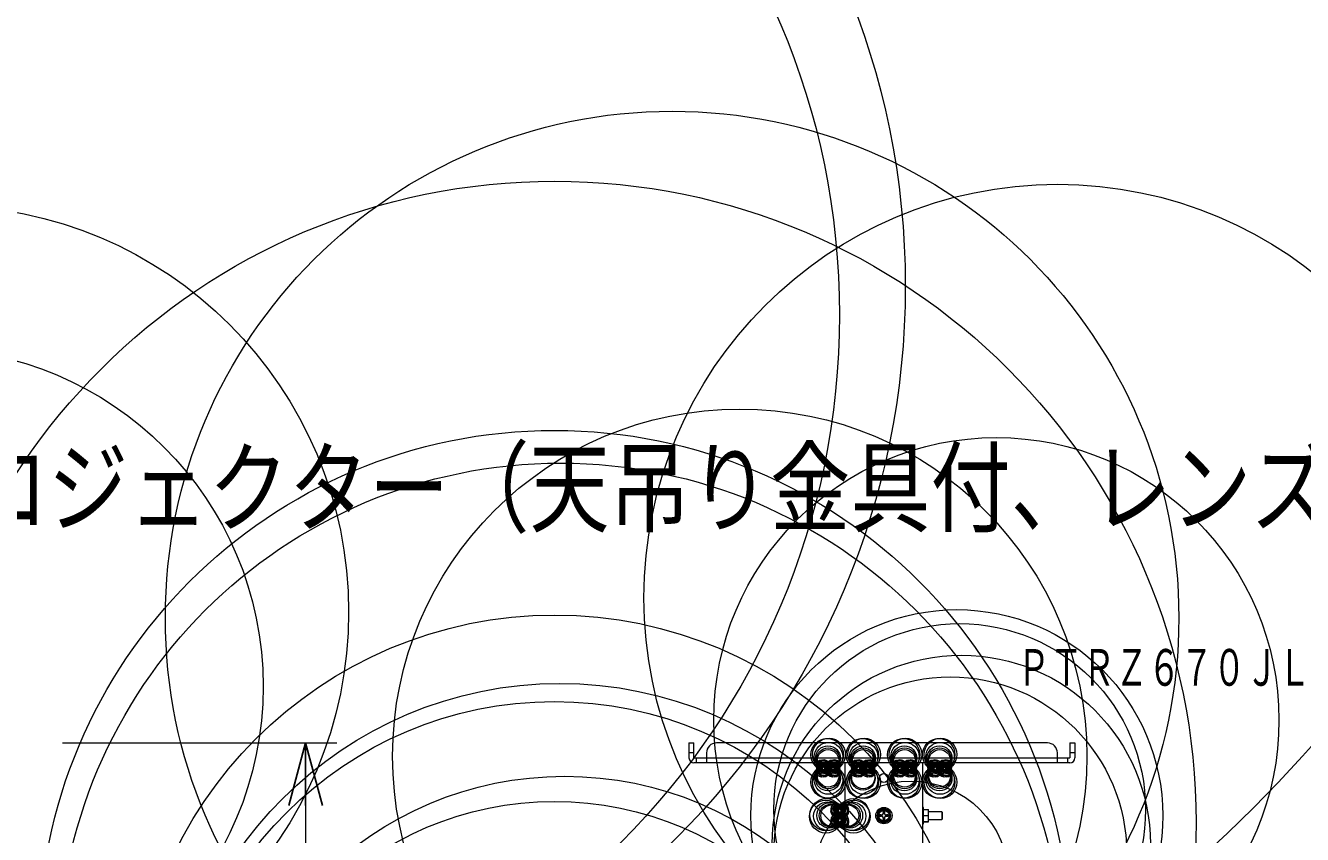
# Model space of a CAD drawing. Units: millimetres, scale not verified. Extents: x -82 to 97, y -147 to 195.
# Drawn here: x -14 to 37, y 41 to 73.3 of the extents above; entities that cross this region are included whole.
import ezdxf
from ezdxf.enums import TextEntityAlignment as Align

# ---------------------------------------------------------------- set-up
doc = ezdxf.new("R2010")
doc.units = ezdxf.units.MM
doc.header["$LTSCALE"] = 0.125
for name, color, linetype in [('0-0_0', 7, 'Continuous'), ('0-1_MOJI1', 7, 'Continuous'), ('0-3_TOUROKU', 7, 'Continuous')]:
    doc.layers.add(name, color=color, linetype=linetype)
doc.layers.add('0-4_SUNPO', color=3, linetype='Continuous', lineweight=18)
doc.layers.add('0-5_GAIKEI', color=1, linetype='Continuous', lineweight=18)
doc.styles.add('ＭＳ ゴシック', font='')
doc.styles.get('ＭＳ ゴシック').set_extended_font_data('MS Gothic')

# ---------------------------------------------------------------- blocks, each defined once
blk = doc.blocks.new('_Open30')
at = {"layer": '0-0_0'}
blk.add_line((0, 0), (-1, 0), dxfattribs=at)
blk.add_lwpolyline([(-1, 0.26795), (0, 0), (-1, -0.26795)], dxfattribs=at)
blk = doc.blocks.new('D2')
at = {"layer": '0-4_SUNPO'}
for p, q in [((180.9869, 106.158), (191.9273, 106.158)), ((190.6773, 103.658), (190.6773, 75.3578))]:
    blk.add_line(p, q, dxfattribs=at)
at = {"layer": '0-4_SUNPO', "xscale": 2.5, "yscale": 2.5, "rotation": 90}
blk.add_blockref('_Open30', (190.6773, 106.158), dxfattribs=at)

msp = doc.modelspace()

# ---------------------------------------------------------------- linework, layer by layer
at = {"layer": '0-5_GAIKEI', "color": 7}
for p, q in [((12.4755, 44.6584), (12.4755, 44.0584)), ((12.4755, 44.6584), (12.6755, 44.6584)), ((12.6755, 44.0584), (12.6755, 44.6584)), ((26.7755, 44.6584), (13.5755, 44.6584)), ((27.6755, 44.6584), (27.8755, 44.6584)), ((27.6755, 44.6584), (27.6755, 44.0584)), ((27.8755, 44.6584), (27.8755, 44.0584)), ((12.6755, 44.0584), (27.6755, 44.0584)), ((27.6755, 43.8584), (12.6755, 43.8584)), ((13.1755, 44.2584), (13.1755, 43.8584)), ((17.7005, 43.8584), (17.7005, 43.8084)), ((18.3505, 43.8084), (18.3505, 43.8584)), ((18.7055, 39.7584), (18.7055, 43.8584)), ((19.1005, 43.8584), (19.1005, 43.8084)), ((19.7505, 43.8084), (19.7505, 43.8584)), ((20.7505, 43.8584), (20.7505, 43.8084)), ((21.4005, 43.8084), (21.4005, 43.8584)), ((21.7955, 43.8584), (21.7955, 39.7584)), ((22.1505, 43.8584), (22.1505, 43.8084)), ((22.8005, 43.8084), (22.8005, 43.8584)), ((27.1755, 43.8584), (27.1755, 44.2584)), ((18.3505, 43.8084), (17.7005, 43.8084)), ((17.7755, 43.7434), (17.7368, 43.721)), ((17.7368, 43.721), (17.7368, 43.5657)), ((17.7368, 43.5657), (17.7755, 43.5434)), ((17.7516, 43.8009), (17.7516, 43.7509)), ((18.3005, 43.8009), (17.7516, 43.8009)), ((18.3005, 43.7509), (17.7516, 43.7509)), ((17.7755, 43.7434), (18.2755, 43.7434)), ((18.2755, 43.5434), (17.7755, 43.5434)), ((18.3141, 43.721), (18.2755, 43.7434)), ((18.2755, 43.5434), (18.3141, 43.5657)), ((18.3005, 43.7509), (18.3005, 43.8009)), ((18.3141, 43.721), (18.3141, 43.5657)), ((19.7505, 43.8084), (19.1005, 43.8084)), ((19.1755, 43.7434), (19.1368, 43.721)), ((19.1368, 43.721), (19.1368, 43.5657)), ((19.1368, 43.5657), (19.1755, 43.5434)), ((19.1516, 43.8009), (19.1516, 43.7509)), ((19.7005, 43.8009), (19.1516, 43.8009)), ((19.7005, 43.7509), (19.1516, 43.7509)), ((19.1755, 43.7434), (19.6755, 43.7434)), ((19.6755, 43.5434), (19.1755, 43.5434)), ((19.7141, 43.721), (19.6755, 43.7434)), ((19.6755, 43.5434), (19.7141, 43.5657)), ((19.7005, 43.7509), (19.7005, 43.8009)), ((19.7141, 43.721), (19.7141, 43.5657)), ((21.4005, 43.8084), (20.7505, 43.8084)), ((20.8255, 43.7434), (20.7868, 43.721)), ((20.7868, 43.721), (20.7868, 43.5657)), ((20.7868, 43.5657), (20.8255, 43.5434)), ((20.8016, 43.8009), (20.8016, 43.7509)), ((21.3505, 43.8009), (20.8016, 43.8009)), ((21.3505, 43.7509), (20.8016, 43.7509)), ((20.8255, 43.7434), (21.3255, 43.7434)), ((21.3255, 43.5434), (20.8255, 43.5434)), ((21.3641, 43.721), (21.3255, 43.7434)), ((21.3255, 43.5434), (21.3641, 43.5657)), ((21.3505, 43.7509), (21.3505, 43.8009)), ((21.3641, 43.721), (21.3641, 43.5657)), ((22.8005, 43.8084), (22.1505, 43.8084)), ((22.2255, 43.7434), (22.1868, 43.721)), ((22.1868, 43.721), (22.1868, 43.5657)), ((22.1868, 43.5657), (22.2255, 43.5434)), ((22.2016, 43.8009), (22.2016, 43.7509)), ((22.7505, 43.8009), (22.2016, 43.8009)), ((22.7505, 43.7509), (22.2016, 43.7509)), ((22.2255, 43.7434), (22.7255, 43.7434)), ((22.7255, 43.5434), (22.2255, 43.5434)), ((22.7641, 43.721), (22.7255, 43.7434)), ((22.7255, 43.5434), (22.7641, 43.5657)), ((22.7505, 43.7509), (22.7505, 43.8009)), ((22.7641, 43.721), (22.7641, 43.5657)), ((18.4128, 42.047), (18.3905, 42.0084)), ((18.3905, 41.5084), (18.3905, 42.0084)), ((18.5681, 42.047), (18.4128, 42.047)), ((18.5905, 42.0084), (18.5681, 42.047)), ((18.5905, 42.0084), (18.5905, 41.5084)), ((18.648, 42.0334), (18.598, 42.0334)), ((18.598, 41.4845), (18.598, 42.0334)), ((18.648, 41.4845), (18.648, 42.0334)), ((18.7055, 42.0834), (18.6555, 42.0834)), ((18.6555, 41.4334), (18.6555, 42.0834)), ((21.8355, 42.0834), (21.7955, 42.0834)), ((21.8355, 41.4334), (21.8355, 42.0834)), ((21.8355, 42.0084), (22.0355, 42.0084)), ((22.0355, 41.5083), (22.0355, 42.0084)), ((22.5655, 41.9084), (22.0355, 41.9084)), ((22.5905, 41.8834), (22.5655, 41.9084)), ((22.5905, 41.6334), (22.5905, 41.8834)), ((18.3905, 41.5084), (18.4128, 41.4697)), ((18.5681, 41.4697), (18.4128, 41.4697)), ((18.5681, 41.4697), (18.5905, 41.5084)), ((18.648, 41.4845), (18.598, 41.4845)), ((18.6555, 41.4334), (18.7055, 41.4334)), ((21.7955, 41.4334), (21.8355, 41.4334)), ((21.8355, 41.5084), (22.0355, 41.5084)), ((22.0355, 41.5083), (21.8355, 41.5083)), ((22.0355, 41.6084), (22.5655, 41.6084)), ((22.5655, 41.6084), (22.5905, 41.6334))]:
    msp.add_line(p, q, dxfattribs=at)
at = {"layer": '0-5_GAIKEI'}
for p, q in [((12.6755, 44.2584), (12.4755, 44.2584)), ((12.7755, 43.8584), (12.7755, 44.0584)), ((27.5755, 44.0584), (27.5755, 43.8584)), ((27.8755, 44.2584), (27.6755, 44.2584)), ((17.8755, 43.8084), (17.8755, 43.8009)), ((17.8755, 43.7509), (17.8755, 43.7434)), ((17.8811, 43.721), (17.8811, 43.5657)), ((18.1698, 43.721), (18.1698, 43.5657)), ((18.1755, 43.8009), (18.1755, 43.8084)), ((18.1755, 43.7434), (18.1755, 43.7509)), ((19.2755, 43.8084), (19.2755, 43.8009)), ((19.2755, 43.7509), (19.2755, 43.7434)), ((19.2811, 43.721), (19.2811, 43.5657)), ((19.5698, 43.721), (19.5698, 43.5657)), ((19.5755, 43.8009), (19.5755, 43.8084)), ((19.5755, 43.7434), (19.5755, 43.7509)), ((20.9255, 43.8084), (20.9255, 43.8009)), ((20.9255, 43.7509), (20.9255, 43.7434)), ((20.9311, 43.721), (20.9311, 43.5657)), ((21.2198, 43.721), (21.2198, 43.5657)), ((21.2255, 43.8009), (21.2255, 43.8084)), ((21.2255, 43.7434), (21.2255, 43.7509)), ((22.3255, 43.8084), (22.3255, 43.8009)), ((22.3255, 43.7509), (22.3255, 43.7434)), ((22.3311, 43.721), (22.3311, 43.5657)), ((22.6198, 43.721), (22.6198, 43.5657)), ((22.6255, 43.8009), (22.6255, 43.8084)), ((22.6255, 43.7434), (22.6255, 43.7509)), ((18.5681, 41.9027), (18.4128, 41.9027)), ((18.598, 41.9084), (18.5905, 41.9084)), ((18.6555, 41.9084), (18.648, 41.9084)), ((20.2505, 42.047), (20.0005, 41.9027)), ((20.0005, 41.9027), (20.0005, 41.614)), ((20.1455, 41.7834), (20.0755, 41.7834)), ((20.0755, 41.7834), (20.0755, 41.7334)), ((20.079, 41.7798), (20.0755, 41.7834)), ((20.1455, 41.7786), (20.1455, 41.7834)), ((20.229, 41.9298), (20.2255, 41.9334)), ((20.2255, 41.9334), (20.2255, 41.8634)), ((20.2755, 41.9334), (20.2255, 41.9334)), ((20.2302, 41.8634), (20.2255, 41.8634)), ((20.5005, 41.9027), (20.2505, 42.047)), ((20.2707, 41.8634), (20.2755, 41.8634)), ((20.2719, 41.9298), (20.2755, 41.9334)), ((20.2755, 41.8634), (20.2755, 41.9334)), ((20.4255, 41.7834), (20.3555, 41.7834)), ((20.3555, 41.7786), (20.3555, 41.7834)), ((20.4219, 41.7798), (20.4255, 41.7834)), ((20.4255, 41.7334), (20.4255, 41.7834)), ((20.5005, 41.614), (20.5005, 41.9027)), ((22.5655, 41.9084), (22.5655, 41.6084)), ((18.5681, 41.614), (18.4128, 41.614)), ((18.5905, 41.6084), (18.598, 41.6084)), ((18.648, 41.6084), (18.6555, 41.6084)), ((20.0005, 41.614), (20.2505, 41.4697)), ((20.079, 41.7369), (20.0755, 41.7334)), ((20.0755, 41.7334), (20.1455, 41.7334)), ((20.1455, 41.7381), (20.1455, 41.7334)), ((20.2302, 41.6534), (20.2255, 41.6534)), ((20.2255, 41.6534), (20.2255, 41.5834)), ((20.229, 41.5869), (20.2255, 41.5834)), ((20.2255, 41.5834), (20.2755, 41.5834)), ((20.2505, 41.4697), (20.5005, 41.614)), ((20.2707, 41.6534), (20.2755, 41.6534)), ((20.2719, 41.5869), (20.2755, 41.5834)), ((20.2755, 41.5834), (20.2755, 41.6534)), ((20.3555, 41.7381), (20.3555, 41.7334)), ((20.3555, 41.7334), (20.4255, 41.7334)), ((20.4219, 41.7369), (20.4255, 41.7334)), ((21.8355, 41.7583), (22.0355, 41.7583))]:
    msp.add_line(p, q, dxfattribs=at)
for centre, radius in [((7.1453, 105.2484), 89.5875), ((-7.1794, 84.2148), 59.6214), ((7.0796, 74.478), 58.7413), ((-10.0029, 62.8838), 31.1097), ((7.0895, 54.4613), 38.6487), ((-11.2681, 61.7333), 29.7486), ((11.8018, 49.6446), 20.2158), ((7.1148, 41.4794), 25.5906), ((27.1778, 50.4495), 16.4978), ((-17.3189, 49.8808), 16.2164), ((-17.9941, 46.9154), 13.4835), ((14.5028, 44.1305), 13.8489), ((7.11, 36.5472), 20.5824), ((24.7391, 45.5699), 11.2722), ((7.3502, 35.7795), 20.0418), ((23.162, 41.7592), 8.2167), ((7.117, 32.9003), 16.8593), ((23.2748, 42.0045), 7.4131), ((23.342, 40.6171), 7.543), ((7.3226, 31.4228), 15.609), ((22.9015, 40.2564), 7.0359), ((7.1, 31.2116), 15.0949), ((17.9898, 44.1871), 0.6469), ((18.0628, 44.1933), 0.6533), ((19.3898, 44.1871), 0.6469), ((19.4628, 44.1933), 0.6533), ((21.0398, 44.1871), 0.6469), ((21.1128, 44.1933), 0.6533), ((22.4398, 44.1871), 0.6469), ((22.5128, 44.1933), 0.6533), ((18.0434, 44.1099), 0.5677), ((18.0195, 44.0425), 0.4993), ((18.0271, 44.0016), 0.4583), ((18.0253, 43.9681), 0.4248), ((19.4434, 44.1099), 0.5677), ((19.4195, 44.0425), 0.4993), ((19.4271, 44.0016), 0.4583), ((19.4253, 43.9681), 0.4248), ((21.0934, 44.1099), 0.5677), ((21.0695, 44.0425), 0.4993), ((21.0771, 44.0016), 0.4583), ((21.0753, 43.9681), 0.4248), ((22.4934, 44.1099), 0.5677), ((22.4695, 44.0425), 0.4993), ((22.4771, 44.0016), 0.4583), ((22.4753, 43.9681), 0.4248), ((17.7678, 43.7615), 0.2262), ((17.8517, 43.7645), 0.2296), ((17.7937, 43.7079), 0.1667), ((17.8399, 43.7421), 0.2043), ((17.8253, 43.7101), 0.1692), ((17.8149, 43.6811), 0.1384), ((18.2009, 43.7615), 0.2262), ((18.2847, 43.7645), 0.2296), ((18.2267, 43.7079), 0.1667), ((18.2729, 43.7421), 0.2043), ((18.2583, 43.7101), 0.1692), ((18.2479, 43.6811), 0.1384), ((19.1678, 43.7615), 0.2262), ((19.2517, 43.7645), 0.2296), ((19.1937, 43.7079), 0.1667), ((19.2399, 43.7421), 0.2043), ((19.2253, 43.7101), 0.1692), ((19.2149, 43.6811), 0.1384), ((19.6009, 43.7615), 0.2262), ((19.6847, 43.7645), 0.2296), ((19.6267, 43.7079), 0.1667), ((19.6729, 43.7421), 0.2043), ((19.6583, 43.7101), 0.1692), ((19.6479, 43.6811), 0.1384), ((20.8178, 43.7615), 0.2262), ((20.9017, 43.7645), 0.2296), ((20.8437, 43.7079), 0.1667), ((20.8899, 43.7421), 0.2043), ((20.8753, 43.7101), 0.1692), ((20.8649, 43.6811), 0.1384), ((21.2509, 43.7615), 0.2262), ((21.3347, 43.7645), 0.2296), ((21.2767, 43.7079), 0.1667), ((21.3229, 43.7421), 0.2043), ((21.3083, 43.7101), 0.1692), ((21.2979, 43.6811), 0.1384), ((22.2178, 43.7615), 0.2262), ((22.3017, 43.7645), 0.2296), ((22.2437, 43.7079), 0.1667), ((22.2899, 43.7421), 0.2043), ((22.2753, 43.7101), 0.1692), ((22.2649, 43.6811), 0.1384), ((22.6509, 43.7615), 0.2262), ((22.7347, 43.7645), 0.2296), ((22.6767, 43.7079), 0.1667), ((22.7229, 43.7421), 0.2043), ((22.7083, 43.7101), 0.1692), ((22.6979, 43.6811), 0.1384), ((7.5213, 29.4949), 13.833), ((17.9898, 43.0996), 0.6469), ((18.0628, 43.0935), 0.6533), ((18.0434, 43.1769), 0.5677), ((18.0195, 43.2442), 0.4993), ((17.7678, 43.5252), 0.2262), ((18.0271, 43.2851), 0.4583), ((18.0253, 43.3186), 0.4248), ((17.8517, 43.5222), 0.2296), ((17.7937, 43.5788), 0.1667), ((17.8399, 43.5446), 0.2043), ((17.8253, 43.5766), 0.1692), ((17.8149, 43.6056), 0.1384), ((17.8057, 43.6713), 0.1282), ((17.8057, 43.6154), 0.1282), ((17.8093, 43.6546), 0.1112), ((17.8093, 43.6321), 0.1112), ((17.8088, 43.6529), 0.1095), ((17.8088, 43.6338), 0.1095), ((18.2009, 43.5252), 0.2262), ((18.2847, 43.5222), 0.2296), ((18.2267, 43.5788), 0.1667), ((18.2729, 43.5446), 0.2043), ((18.2583, 43.5766), 0.1692), ((18.2479, 43.6056), 0.1384), ((18.2387, 43.6713), 0.1282), ((18.2387, 43.6154), 0.1282), ((18.2423, 43.6546), 0.1112), ((18.2423, 43.6321), 0.1112), ((18.2418, 43.6529), 0.1095), ((18.2418, 43.6338), 0.1095), ((19.3898, 43.0996), 0.6469), ((19.4628, 43.0935), 0.6533), ((19.4434, 43.1769), 0.5677), ((19.422, 43.259), 0.4843), ((19.1678, 43.5252), 0.2262), ((19.4271, 43.2851), 0.4583), ((19.2517, 43.5222), 0.2296), ((19.1937, 43.5788), 0.1667), ((19.2399, 43.5446), 0.2043), ((19.2253, 43.5766), 0.1692), ((19.2149, 43.6056), 0.1384), ((19.2057, 43.6713), 0.1282), ((19.2075, 43.6219), 0.1215), ((19.2093, 43.6546), 0.1112), ((19.2093, 43.6321), 0.1112), ((19.2088, 43.6529), 0.1095), ((19.6009, 43.5252), 0.2262), ((19.6847, 43.5222), 0.2296), ((19.6267, 43.5788), 0.1667), ((19.6729, 43.5446), 0.2043), ((19.6583, 43.5766), 0.1692), ((19.6479, 43.6056), 0.1384), ((19.6387, 43.6713), 0.1282), ((19.6387, 43.6154), 0.1282), ((19.6423, 43.6546), 0.1112), ((19.6423, 43.6321), 0.1112), ((19.6418, 43.6529), 0.1095), ((19.6418, 43.6338), 0.1095), ((20.2505, 43.2584), 0.175), ((21.0398, 43.0996), 0.6469), ((21.1128, 43.0935), 0.6533), ((21.0934, 43.1769), 0.5677), ((21.0695, 43.2442), 0.4993), ((20.8178, 43.5252), 0.2262), ((21.0771, 43.2851), 0.4583), ((21.0753, 43.3186), 0.4248), ((20.9017, 43.5222), 0.2296), ((20.8437, 43.5788), 0.1667), ((20.8899, 43.5446), 0.2043), ((20.8753, 43.5766), 0.1692), ((20.8649, 43.6056), 0.1384), ((20.8557, 43.6713), 0.1282), ((20.8557, 43.6154), 0.1282), ((20.8593, 43.6546), 0.1112), ((20.8593, 43.6321), 0.1112), ((20.8588, 43.6529), 0.1095), ((20.8588, 43.6338), 0.1095), ((21.2509, 43.5252), 0.2262), ((21.3347, 43.5222), 0.2296), ((21.2767, 43.5788), 0.1667), ((21.3229, 43.5446), 0.2043), ((21.3083, 43.5766), 0.1692), ((21.2979, 43.6056), 0.1384), ((21.2887, 43.6713), 0.1282), ((21.2887, 43.6154), 0.1282), ((21.2923, 43.6546), 0.1112), ((21.2923, 43.6321), 0.1112), ((21.2918, 43.6529), 0.1095), ((21.2918, 43.6338), 0.1095), ((22.4398, 43.0996), 0.6469), ((22.5128, 43.0935), 0.6533), ((22.4934, 43.1769), 0.5677), ((22.4695, 43.2442), 0.4993), ((22.2178, 43.5252), 0.2262), ((22.4771, 43.2851), 0.4583), ((22.4753, 43.3186), 0.4248), ((22.3017, 43.5222), 0.2296), ((22.2437, 43.5788), 0.1667), ((22.2899, 43.5446), 0.2043), ((22.2753, 43.5766), 0.1692), ((22.2649, 43.6056), 0.1384), ((22.2557, 43.6713), 0.1282), ((22.2557, 43.6154), 0.1282), ((22.2593, 43.6546), 0.1112), ((22.2593, 43.6321), 0.1112), ((22.2588, 43.6529), 0.1095), ((22.2588, 43.6338), 0.1095), ((22.6509, 43.5252), 0.2262), ((22.7347, 43.5222), 0.2296), ((22.6767, 43.5788), 0.1667), ((22.7229, 43.5446), 0.2043), ((22.7083, 43.5766), 0.1692), ((22.6979, 43.6056), 0.1384), ((22.6887, 43.6713), 0.1282), ((22.6887, 43.6154), 0.1282), ((22.6923, 43.6546), 0.1112), ((22.6923, 43.6321), 0.1112), ((22.6918, 43.6529), 0.1095), ((22.6918, 43.6338), 0.1095), ((21.3417, 39.2597), 3.8775), ((7.1086, 29.2575), 13.0646), ((17.9382, 41.7203), 0.6558), ((17.9486, 41.7934), 0.645), ((18.0191, 41.7393), 0.5727), ((19.0428, 41.7203), 0.6558), ((19.0323, 41.7934), 0.645), ((18.9618, 41.7393), 0.5727), ((18.0835, 41.7655), 0.5072), ((18.1303, 41.7567), 0.4602), ((18.1629, 41.7587), 0.4275), ((18.3693, 41.9321), 0.2296), ((18.3723, 42.016), 0.2262), ((18.3723, 41.583), 0.2262), ((18.3917, 41.9439), 0.2043), ((18.4237, 41.9585), 0.1692), ((18.4259, 41.9901), 0.1667), ((18.4527, 41.969), 0.1384), ((18.4625, 41.9781), 0.1282), ((18.4792, 41.9745), 0.1112), ((18.4809, 41.975), 0.1095), ((18.6116, 41.9321), 0.2296), ((18.6086, 42.016), 0.2262), ((18.6086, 41.583), 0.2262), ((18.5892, 41.9439), 0.2043), ((18.5572, 41.9585), 0.1692), ((18.555, 41.9901), 0.1667), ((18.5282, 41.969), 0.1384), ((18.8974, 41.7655), 0.5072), ((18.5184, 41.9781), 0.1282), ((18.8506, 41.7567), 0.4602), ((18.818, 41.7587), 0.4275), ((18.5017, 41.9745), 0.1112), ((18.5, 41.975), 0.1095), ((20.2505, 41.7584), 0.325), ((20.2505, 41.7584), 0.25), ((20.2505, 41.7584), 0.2125), ((20.2505, 41.7584), 0.2094), ((18.3693, 41.4991), 0.2296), ((18.3917, 41.5109), 0.2043), ((18.4237, 41.5255), 0.1692), ((18.4259, 41.5571), 0.1667), ((18.4527, 41.5359), 0.1384), ((18.4625, 41.5451), 0.1282), ((18.4792, 41.5415), 0.1112), ((18.4809, 41.542), 0.1095), ((18.6116, 41.4991), 0.2296), ((18.5892, 41.5109), 0.2043), ((18.5572, 41.5255), 0.1692), ((18.555, 41.5571), 0.1667), ((18.5282, 41.5359), 0.1384), ((18.5184, 41.5451), 0.1282), ((18.5017, 41.5415), 0.1112), ((18.5, 41.542), 0.1095)]:
    msp.add_circle(centre, radius, dxfattribs=at)
at = {"layer": '0-5_GAIKEI', "color": 7}
for centre, radius, start, end in [((13.5755, 44.2584), 0.4, 90, 180), ((26.7755, 44.2584), 0.4, 0, 90), ((12.6755, 44.0584), 0.2, 180, 270), ((27.6755, 44.0584), 0.2, 270, 0)]:
    msp.add_arc(centre, radius, start, end, dxfattribs=at)
at = {"layer": '0-5_GAIKEI'}
for centre, radius, start, end in [((20.2505, 41.7584), 0.275, 155.38001, 204.61999), ((20.2505, 41.7584), 0.275, 95.38002, 144.61998), ((11.18, 41.7584), 8.899, 359.86168, 0.13832), ((27.3546, 424.8614), 383.1507, 268.91195, 268.92189), ((20.147, 41.8631), 0.0845, 268.93776, 284.41704), ((20.1455, 41.8634), 0.08, 270, 0), ((20.2505, 41.7584), 0.0855, 164.48357, 195.51643), ((20.1474, 41.8615), 0.0828, 284.47367, 345.52633), ((20.1458, 41.8618), 0.0845, 345.57847, 1.06673), ((20.2505, 41.7584), 0.0855, 74.48357, 105.51643), ((20.2505, 50.8289), 8.899, 269.86168, 270.13832), ((-362.8526, 34.6542), 383.1507, 1.07811, 1.08805), ((403.3535, 34.6542), 383.1507, 178.91195, 178.92189), ((20.3552, 41.8618), 0.0845, 178.93776, 194.41704), ((20.3536, 41.8615), 0.0828, 194.47367, 255.52633), ((20.3555, 41.8634), 0.08, 180, 270), ((20.2505, 41.7584), 0.275, 35.38003, 84.61997), ((20.2505, 41.7584), 0.0855, 344.48357, 15.51643), ((20.3539, 41.863), 0.0845, 255.57847, 271.06673), ((13.1463, 424.8614), 383.1507, 271.07811, 271.08805), ((29.321, 41.7584), 8.899, 179.86168, 180.13832), ((20.2505, 41.7584), 0.275, 335.38004, 24.61996), ((20.2505, 41.7584), 0.275, 215.38002, 264.78409), ((27.3546, -341.3447), 383.1507, 91.07811, 91.08805), ((20.147, 41.6537), 0.0845, 75.57847, 91.06673), ((20.1455, 41.6534), 0.08, 0, 90), ((20.1474, 41.6553), 0.0828, 14.47367, 75.52633), ((20.2505, 41.7584), 0.0855, 254.48357, 285.51643), ((20.1457, 41.6549), 0.0845, 358.93776, 14.41704), ((-362.8526, 48.8625), 383.1507, 358.91195, 358.92189), ((20.2505, 32.6879), 8.899, 89.86168, 90.13832), ((20.3552, 41.6549), 0.0845, 165.57847, 181.06673), ((403.3535, 48.8625), 383.1507, 181.07811, 181.08805), ((20.3536, 41.6553), 0.0828, 104.47367, 165.52633), ((20.3555, 41.6534), 0.08, 90, 180), ((20.2505, 41.7584), 0.275, 275.21591, 324.61997), ((20.3539, 41.6536), 0.0845, 88.93776, 104.41704), ((13.1463, -341.3447), 383.1507, 88.91195, 88.92189)]:
    msp.add_arc(centre, radius, start, end, dxfattribs=at)

# ---------------------------------------------------------------- block references
at = {"layer": '0-4_SUNPO'}
msp.add_blockref('D2', (-193.4976, -61.4996), dxfattribs=at)

# ---------------------------------------------------------------- texts
at = {"layer": '0-1_MOJI1', "style": 'ＭＳ ゴシック', "width": 0.8}
msp.add_text('ＤＬＰ方式プロジェクター（天吊り金具付、レンズ別売）', height=2.933, dxfattribs=at).set_placement((-35.4976, 52.5004), align=Align.BOTTOM_LEFT)
at = {"layer": '0-3_TOUROKU', "style": 'ＭＳ ゴシック', "width": 0.65}
msp.add_text('ＰＴＲＺ６７０ＪＬＷ＿ＪＬＢ＋ＥＴＰＫＤ１３０Ｂ', height=1.466, dxfattribs=at).set_placement((25.5823, 46.5004), align=Align.BOTTOM_LEFT)

doc.saveas('drawing.dxf')
